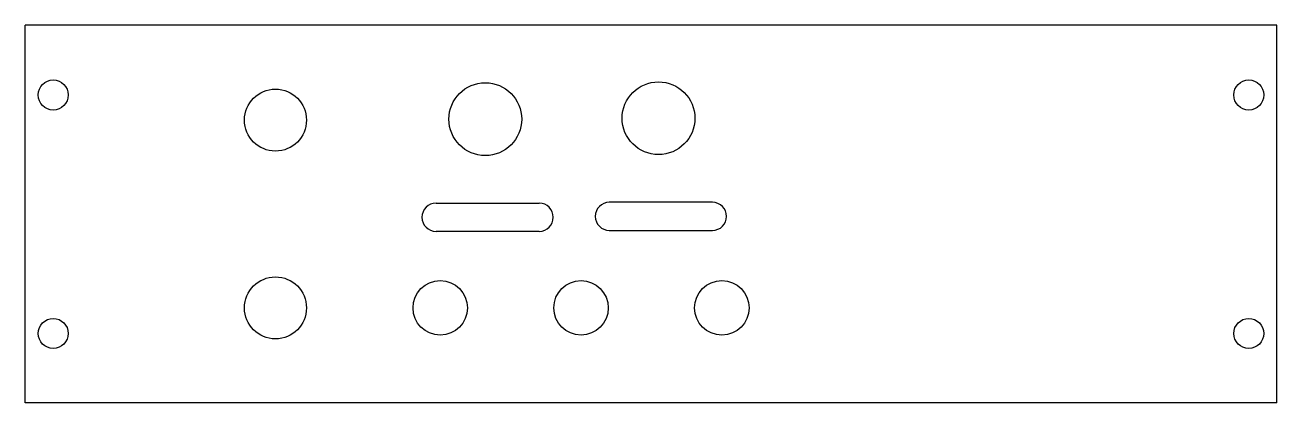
# Model space of a CAD drawing. Extents: x -67 to 67, y -20 to 20.
import ezdxf

# ---------------------------------------------------------------- set-up
doc = ezdxf.new("R2010")
doc.units = 0
doc.layers.add('VISIBLE', color=7, linetype='CONTINUOUS')

msp = doc.modelspace()

# ---------------------------------------------------------------- linework, layer by layer
at = {"layer": 'VISIBLE'}
for p, q in [((66.675, 20.125), (-66.675, 20.125)), ((-66.675, -20.125), (-66.675, 20.125)), ((66.675, -20.125), (66.675, 20.125)), ((-22.9, 1.15), (-11.91, 1.15)), ((6.55, 1.25), (-4.44, 1.25)), ((-11.91, -1.85), (-22.9, -1.85)), ((-4.44, -1.75), (6.55, -1.75)), ((66.675, -20.125), (-66.675, -20.125))]:
    msp.add_line(p, q, dxfattribs=at)
for centre, radius in [((-63.675, 12.675), 1.6), ((-17.65, 10.1), 3.875), ((0.8, 10.2), 3.875), ((63.675, 12.675), 1.6), ((-40, 10), 3.3), ((-40, -10), 3.3), ((-22.45, -10), 2.9), ((-7.45, -10), 2.9), ((7.55, -10), 2.9), ((-63.675, -12.725), 1.6), ((63.675, -12.725), 1.6)]:
    msp.add_circle(centre, radius, dxfattribs=at)
for centre, start, end in [((-22.9, -0.35), 90, 270), ((-11.91, -0.35), 270, 90), ((-4.44, -0.25), 90, 270), ((6.55, -0.25), 270, 90)]:
    msp.add_arc(centre, 1.5, start, end, dxfattribs=at)

doc.saveas('drawing.dxf')
